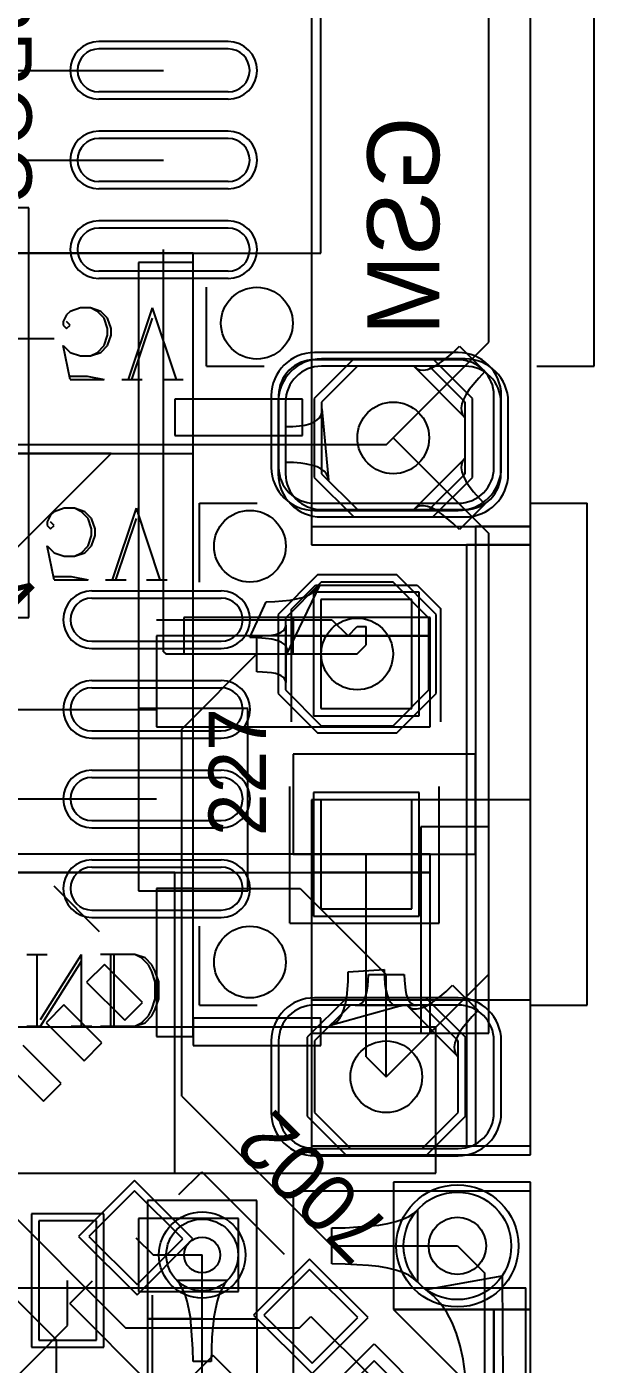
# Model space of a CAD drawing. Header units: millimetres. Extents: x 57.6 to 115.3, y 47.5 to 119.3.
# Drawn here: x 107.41 to 115.32, y 86.74 to 105.39 of the extents above; entities that cross this region are included whole.
import ezdxf

# ---------------------------------------------------------------- set-up
doc = ezdxf.new("R2010")
doc.units = ezdxf.units.MM
for name, color, linetype in [('BottomLayer', 5, 'Continuous'), ('BottomOverlay', 54, 'Continuous'), ('BottomSolder', 6, 'Continuous'), ('PadHoleLayer', 156, 'Continuous'), ('TopLayer', 1, 'Continuous'), ('TopOverlay', 2, 'Continuous'), ('TopSolder', 216, 'Continuous'), ('ViaHoleLayer', 16, 'Continuous')]:
    doc.layers.add(name, color=color, linetype=linetype)

msp = doc.modelspace()

# ---------------------------------------------------------------- linework, layer by layer
at = {"layer": 'BottomLayer'}
for p, q in [((111.379, 110.236), (111.379, 98.171)), ((114.427, 98.171), (114.427, 110.236)), ((113.85, 100.994), (113.85, 107.511)), ((111.506, 102.235), (111.506, 106.045)), ((106.68, 102.235), (111.506, 102.235)), ((109.728, 102.235), (106.68, 102.235)), ((109.728, 99.441), (109.728, 102.235)), ((112.517, 99.661), (113.85, 100.994)), ((113.352, 100.853), (113.441, 100.939)), ((113.441, 100.939), (113.795, 100.585)), ((113.42, 100.75), (111.42, 100.75)), ((113.191, 100.72), (113.269, 100.781)), ((113.269, 100.781), (113.352, 100.853)), ((112.017, 100.661), (111.517, 100.161)), ((113.017, 100.661), (112.017, 100.661)), ((113.511, 99.951), (112.807, 100.655)), ((112.807, 100.655), (112.844, 100.626)), ((112.844, 100.626), (112.888, 100.61)), ((112.888, 100.61), (112.937, 100.607)), ((112.937, 100.607), (112.992, 100.616)), ((112.992, 100.616), (113.053, 100.638)), ((113.517, 100.161), (113.017, 100.661)), ((113.053, 100.638), (113.119, 100.673)), ((113.119, 100.673), (113.191, 100.72)), ((113.795, 100.585), (113.709, 100.496)), ((113.709, 100.496), (113.576, 100.335)), ((109.474, 100.203), (109.474, 99.695)), ((111.252, 100.203), (109.474, 100.203)), ((110.92, 100.25), (110.92, 99.25)), ((111.252, 99.695), (111.252, 100.203)), ((113.494, 100.197), (113.472, 100.136)), ((113.529, 100.263), (113.494, 100.197)), ((113.576, 100.335), (113.529, 100.263)), ((113.92, 99.25), (113.92, 100.25)), ((111.511, 99.978), (111.523, 100.02)), ((111.517, 100.161), (111.517, 99.161)), ((111.523, 100.02), (111.523, 100.068)), ((111.523, 100.068), (111.617, 99.07)), ((113.472, 100.136), (113.463, 100.081)), ((113.463, 100.081), (113.466, 100.032)), ((113.466, 100.032), (113.482, 99.988)), ((113.482, 99.988), (113.511, 99.951)), ((113.517, 99.161), (113.517, 100.161)), ((111.02, 99.818), (111.12, 99.82)), ((111.02, 99.318), (111.02, 99.818)), ((111.12, 99.82), (111.209, 99.828)), ((111.209, 99.828), (111.287, 99.84)), ((111.287, 99.84), (111.353, 99.858)), ((111.353, 99.858), (111.409, 99.88)), ((111.409, 99.88), (111.454, 99.908)), ((111.454, 99.908), (111.488, 99.94)), ((111.488, 99.94), (111.511, 99.978)), ((109.474, 99.695), (111.252, 99.695)), ((112.424, 99.568), (112.517, 99.661)), ((112.517, 99.661), (113.85, 98.328)), ((106.68, 99.441), (109.728, 99.441)), ((108.585, 99.441), (106.68, 99.441)), ((106.934, 97.79), (108.585, 99.441)), ((107.061, 99.568), (112.424, 99.568)), ((111.129, 99.316), (111.02, 99.318)), ((111.228, 99.308), (111.129, 99.316)), ((111.315, 99.296), (111.228, 99.308)), ((111.391, 99.278), (111.315, 99.296)), ((111.456, 99.256), (111.391, 99.278)), ((111.51, 99.229), (111.456, 99.256)), ((112.807, 98.667), (113.511, 99.371)), ((113.466, 99.29), (113.463, 99.241)), ((113.463, 99.241), (113.472, 99.186)), ((113.482, 99.334), (113.466, 99.29)), ((113.511, 99.371), (113.482, 99.334)), ((111.553, 99.197), (111.51, 99.229)), ((111.517, 99.161), (112.017, 98.661)), ((111.586, 99.159), (111.553, 99.197)), ((111.607, 99.117), (111.586, 99.159)), ((111.617, 99.07), (111.607, 99.117)), ((113.017, 98.661), (113.517, 99.161)), ((113.472, 99.186), (113.494, 99.125)), ((113.494, 99.125), (113.529, 99.059)), ((113.529, 99.059), (113.576, 98.987)), ((113.576, 98.987), (113.637, 98.909)), ((113.637, 98.909), (113.709, 98.826)), ((111.42, 98.75), (113.42, 98.75)), ((112.844, 98.696), (112.807, 98.667)), ((112.888, 98.712), (112.844, 98.696)), ((112.937, 98.715), (112.888, 98.712)), ((112.992, 98.706), (112.937, 98.715)), ((113.053, 98.684), (112.992, 98.706)), ((113.119, 98.649), (113.053, 98.684)), ((113.795, 98.737), (113.441, 98.383)), ((113.709, 98.826), (113.795, 98.737)), ((112.017, 98.661), (113.017, 98.661)), ((113.191, 98.602), (113.119, 98.649)), ((113.352, 98.469), (113.191, 98.602)), ((113.441, 98.383), (113.352, 98.469)), ((113.85, 92.18), (113.85, 98.328)), ((111.379, 98.171), (114.427, 98.171)), ((113.538, 98.171), (113.538, 89.789)), ((114.427, 98.171), (113.538, 98.171)), ((114.427, 89.789), (114.427, 98.171)), ((111.514, 97.647), (111.014, 97.147)), ((111.499, 97.623), (111.02, 96.625)), ((111.431, 97.534), (111.47, 97.576)), ((111.47, 97.576), (111.499, 97.623)), ((112.514, 97.647), (111.514, 97.647)), ((113.014, 97.147), (112.514, 97.647)), ((108.32, 97.425), (110.12, 97.425)), ((110.517, 96.875), (110.747, 97.375)), ((110.747, 97.375), (110.868, 97.377)), ((110.868, 97.377), (111.08, 97.397)), ((111.08, 97.397), (111.171, 97.415)), ((111.171, 97.415), (111.251, 97.437)), ((111.251, 97.437), (111.321, 97.464)), ((111.321, 97.464), (111.381, 97.496)), ((111.381, 97.496), (111.431, 97.534)), ((109.22, 97.125), (111.663, 97.125)), ((111.014, 97.147), (111.014, 96.147)), ((111.663, 97.125), (111.887, 96.901)), ((111.887, 96.901), (112.014, 97.028)), ((112.014, 97.028), (112.141, 97.028)), ((113.014, 96.147), (113.014, 97.147)), ((108.32, 96.825), (110.12, 96.825)), ((110.634, 96.872), (110.517, 96.875)), ((110.737, 96.865), (110.634, 96.872)), ((110.824, 96.852), (110.737, 96.865)), ((110.897, 96.835), (110.824, 96.852)), ((110.955, 96.812), (110.897, 96.835)), ((110.997, 96.785), (110.955, 96.812)), ((111.025, 96.752), (110.997, 96.785)), ((111.02, 96.625), (111.037, 96.672)), ((111.039, 96.715), (111.025, 96.752)), ((111.037, 96.672), (111.039, 96.715)), ((108.32, 96.175), (110.12, 96.175)), ((111.014, 96.147), (111.514, 95.647)), ((112.514, 95.647), (113.014, 96.147)), ((103.622, 95.875), (109.22, 95.875)), ((108.32, 95.575), (110.12, 95.575)), ((111.514, 95.647), (112.514, 95.647)), ((111.125, 95.25), (111.125, 93.853)), ((113.665, 95.25), (111.125, 95.25)), ((113.665, 93.853), (113.665, 95.25)), ((108.32, 94.925), (110.12, 94.925)), ((104.277, 94.625), (109.22, 94.625)), ((108.32, 94.325), (110.12, 94.325)), ((112.903, 94.234), (112.903, 91.36)), ((113.85, 94.234), (112.903, 94.234)), ((113.85, 91.36), (113.85, 94.234)), ((113.03, 93.853), (104.775, 93.853)), ((111.125, 93.853), (113.665, 93.853)), ((113.03, 93.599), (113.03, 93.853)), ((108.32, 93.675), (110.12, 93.675)), ((109.474, 93.599), (104.775, 93.599)), ((104.775, 93.599), (113.03, 93.599)), ((109.474, 89.408), (109.474, 93.599)), ((111.379, 93.599), (111.379, 91.36)), ((113.03, 93.599), (111.379, 93.599)), ((113.03, 91.36), (113.03, 93.599)), ((109.22, 93.375), (111.222, 93.375)), ((109.22, 93.375), (109.22, 91.313)), ((109.728, 93.375), (109.22, 93.375)), ((109.728, 91.313), (109.728, 93.375)), ((111.222, 93.375), (112.42, 92.177)), ((108.32, 93.075), (110.12, 93.075)), ((112.168, 92.095), (112.17, 92.177)), ((112.17, 92.177), (112.67, 92.177)), ((112.42, 90.75), (113.85, 92.18)), ((112.42, 90.75), (112.42, 92.177)), ((112.67, 92.177), (112.672, 92.095)), ((112.154, 91.956), (112.163, 92.021)), ((112.163, 92.021), (112.168, 92.095)), ((112.672, 92.095), (112.686, 91.956)), ((113.255, 91.942), (113.344, 92.028)), ((113.344, 92.028), (113.698, 91.674)), ((111.379, 91.821), (111.379, 89.662)), ((114.427, 91.821), (111.379, 91.821)), ((112.055, 91.761), (112.082, 91.783)), ((112.082, 91.783), (112.105, 91.813)), ((112.105, 91.813), (112.125, 91.852)), ((112.125, 91.852), (112.141, 91.9)), ((112.141, 91.9), (112.154, 91.956)), ((112.686, 91.956), (112.699, 91.9)), ((112.699, 91.9), (112.715, 91.852)), ((112.715, 91.852), (112.735, 91.813)), ((112.735, 91.813), (112.758, 91.783)), ((112.758, 91.783), (112.785, 91.761)), ((113.022, 91.762), (113.094, 91.809)), ((113.094, 91.809), (113.172, 91.87)), ((113.172, 91.87), (113.255, 91.942)), ((114.427, 89.662), (114.427, 91.821)), ((111.92, 91.75), (111.42, 91.25)), ((113.42, 91.75), (111.42, 91.75)), ((112.92, 91.75), (111.92, 91.75)), ((111.99, 91.744), (112.024, 91.748)), ((112.85, 91.744), (111.99, 91.744)), ((112.024, 91.748), (112.055, 91.761)), ((113.414, 91.04), (112.71, 91.744)), ((112.71, 91.744), (112.747, 91.715)), ((112.747, 91.715), (112.791, 91.699)), ((112.785, 91.761), (112.816, 91.748)), ((112.791, 91.699), (112.84, 91.696)), ((112.816, 91.748), (112.85, 91.744)), ((112.84, 91.696), (112.895, 91.705)), ((112.895, 91.705), (112.956, 91.727)), ((113.42, 91.25), (112.92, 91.75)), ((112.956, 91.727), (113.022, 91.762)), ((113.698, 91.674), (113.612, 91.585)), ((113.11, 91.44), (104.775, 91.44)), ((109.728, 91.567), (109.728, 91.186)), ((111.506, 91.567), (109.728, 91.567)), ((111.506, 91.186), (111.506, 91.567)), ((113.11, 89.408), (113.11, 91.44)), ((113.479, 91.424), (113.432, 91.352)), ((113.612, 91.585), (113.479, 91.424)), ((109.22, 91.313), (109.728, 91.313)), ((110.92, 91.25), (110.92, 90.25)), ((111.379, 91.36), (113.03, 91.36)), ((111.42, 91.25), (111.42, 90.25)), ((112.903, 91.36), (113.85, 91.36)), ((113.375, 91.225), (113.366, 91.17)), ((113.397, 91.286), (113.375, 91.225)), ((113.432, 91.352), (113.397, 91.286)), ((113.42, 90.25), (113.42, 91.25)), ((113.92, 90.25), (113.92, 91.25)), ((109.728, 91.186), (111.506, 91.186)), ((113.366, 91.17), (113.369, 91.121)), ((113.369, 91.121), (113.385, 91.077)), ((113.385, 91.077), (113.414, 91.04)), ((111.42, 90.25), (111.92, 89.75)), ((112.92, 89.75), (113.42, 90.25)), ((111.42, 89.75), (113.42, 89.75)), ((111.92, 89.75), (112.92, 89.75)), ((113.538, 89.789), (114.427, 89.789)), ((111.379, 89.662), (114.427, 89.662)), ((104.775, 89.408), (109.474, 89.408)), ((104.775, 89.408), (113.11, 89.408)), ((109.093, 89.027), (109.093, 87.376)), ((110.617, 89.027), (109.093, 89.027)), ((110.617, 87.376), (110.617, 89.027)), ((111.125, 89.154), (111.125, 82.55)), ((114.427, 89.154), (111.125, 89.154)), ((114.427, 82.55), (114.427, 89.154)), ((108.381, 88.739), (107.581, 88.739)), ((107.581, 88.739), (107.581, 87.079)), ((108.381, 87.079), (108.381, 88.739)), ((109.855, 79.756), (109.855, 88.265)), ((113.411, 88.392), (113.792, 88.011)), ((107.981, 87.28), (107.981, 87.909)), ((109.544, 87.859), (109.501, 87.912)), ((109.501, 87.912), (110.209, 87.912)), ((110.209, 87.912), (110.166, 87.859)), ((112.971, 87.784), (114.033, 87.973)), ((113.792, 84.455), (113.792, 88.011)), ((114.033, 87.973), (114.042, 86.487)), ((109.583, 87.794), (109.544, 87.859)), ((109.617, 87.715), (109.583, 87.794)), ((109.646, 87.622), (109.617, 87.715)), ((110.093, 87.715), (110.064, 87.622)), ((110.127, 87.794), (110.093, 87.715)), ((110.166, 87.859), (110.127, 87.794)), ((113.08, 87.694), (112.971, 87.784)), ((113.177, 87.587), (113.08, 87.694)), ((109.671, 87.516), (109.646, 87.622)), ((109.692, 87.396), (109.671, 87.516)), ((110.039, 87.516), (110.018, 87.396)), ((110.064, 87.622), (110.039, 87.516)), ((113.262, 87.464), (113.177, 87.587)), ((109.093, 87.376), (110.617, 87.376)), ((109.855, 87.376), (109.093, 87.376)), ((109.093, 87.376), (109.093, 86.233)), ((109.726, 86.955), (109.692, 87.396)), ((109.855, 79.756), (109.855, 87.376)), ((109.855, 87.376), (110.617, 87.376)), ((109.855, 79.756), (109.855, 87.376)), ((110.018, 87.396), (109.991, 87.116)), ((110.617, 87.376), (110.617, 79.375)), ((113.337, 87.325), (113.262, 87.464)), ((113.399, 87.17), (113.337, 87.325)), ((103.632, 82.931), (107.981, 87.28)), ((109.991, 87.116), (109.984, 86.955)), ((113.451, 86.999), (113.399, 87.17)), ((107.581, 87.079), (108.381, 87.079)), ((109.728, 86.781), (109.726, 86.955)), ((109.984, 86.955), (109.982, 86.781)), ((113.491, 86.812), (113.451, 86.999)), ((109.982, 86.781), (109.728, 86.781)), ((113.519, 86.608), (113.491, 86.812))]:
    msp.add_line(p, q, dxfattribs=at)
for centre, radius in [((110.617, 101.261), 0.5), ((110.52, 98.15), 0.5), ((110.52, 92.35), 0.5), ((113.411, 88.392), 0.75), ((109.855, 88.265), 0.5)]:
    msp.add_circle(centre, radius, dxfattribs=at)
for centre, radius, start, end in [((111.42, 100.25), 0.5, 90, 180), ((113.42, 100.25), 0.5, 0, 90), ((111.42, 99.25), 0.5, 180, 270), ((113.42, 99.25), 0.5, 270, 0), ((108.32, 97.125), 0.3, 90, 270), ((110.12, 97.125), 0.3, 270, 90), ((108.32, 95.875), 0.3, 90, 270), ((110.12, 95.875), 0.3, 270, 90), ((108.32, 94.625), 0.3, 90, 270), ((110.12, 94.625), 0.3, 270, 90), ((108.32, 93.375), 0.3, 90, 270), ((110.12, 93.375), 0.3, 270, 90), ((111.42, 91.25), 0.5, 90, 180), ((113.42, 91.25), 0.5, 0, 90), ((111.42, 90.25), 0.5, 180, 270), ((113.42, 90.25), 0.5, 270, 0)]:
    msp.add_arc(centre, radius, start, end, dxfattribs=at)
at = {"layer": 'BottomOverlay'}
for p, q in [((109.82, 97.65), (109.82, 98.75)), ((109.82, 98.75), (110.62, 98.75)), ((114.42, 98.75), (115.22, 98.75)), ((115.22, 91.75), (115.22, 98.75)), ((107.744, 98.584), (107.696, 98.489)), ((107.791, 98.631), (107.744, 98.584)), ((107.934, 98.679), (107.791, 98.631)), ((108.077, 98.679), (107.934, 98.679)), ((108.22, 98.631), (108.077, 98.679)), ((108.172, 98.631), (108.077, 98.679)), ((108.267, 98.536), (108.172, 98.631)), ((108.315, 98.536), (108.22, 98.631)), ((108.315, 98.393), (108.267, 98.536)), ((108.363, 98.393), (108.315, 98.536)), ((108.605, 97.679), (108.939, 98.679)), ((108.653, 97.679), (108.939, 98.536)), ((109.272, 97.679), (108.939, 98.679)), ((107.696, 98.489), (107.696, 98.441)), ((107.696, 98.441), (107.744, 98.393)), ((107.791, 98.441), (107.744, 98.489)), ((107.744, 98.393), (107.791, 98.441)), ((108.315, 98.298), (108.315, 98.393)), ((108.363, 98.298), (108.363, 98.393)), ((107.791, 97.679), (107.696, 98.155)), ((107.696, 98.155), (107.791, 98.06)), ((108.172, 98.06), (108.267, 98.155)), ((108.22, 98.06), (108.315, 98.155)), ((108.267, 98.155), (108.315, 98.298)), ((108.315, 98.155), (108.363, 98.298)), ((107.791, 98.06), (107.934, 98.012)), ((107.934, 98.012), (108.077, 98.012)), ((108.077, 98.012), (108.22, 98.06)), ((108.077, 98.012), (108.172, 98.06)), ((107.791, 97.727), (108.029, 97.727)), ((107.791, 97.679), (108.267, 97.679)), ((108.029, 97.727), (108.267, 97.679)), ((108.51, 97.679), (108.796, 97.679)), ((109.081, 97.679), (109.367, 97.679)), ((109.82, 91.75), (109.82, 92.85)), ((107.412, 92.456), (107.697, 92.456)), ((107.554, 91.456), (107.554, 92.456)), ((107.602, 91.551), (108.173, 92.456)), ((107.602, 91.456), (108.173, 92.361)), ((108.173, 91.456), (108.173, 92.456)), ((108.916, 92.456), (108.44, 92.456)), ((108.583, 91.456), (108.583, 92.456)), ((108.63, 91.456), (108.63, 92.456)), ((109.059, 92.408), (108.916, 92.456)), ((109.011, 92.408), (108.916, 92.456)), ((109.106, 92.313), (109.011, 92.408)), ((109.154, 92.313), (109.059, 92.408)), ((109.154, 92.218), (109.106, 92.313)), ((109.202, 92.218), (109.154, 92.313)), ((109.202, 92.075), (109.154, 92.218)), ((109.249, 92.075), (109.202, 92.218)), ((109.202, 91.837), (109.202, 92.075)), ((109.249, 91.837), (109.249, 92.075)), ((109.154, 91.694), (109.202, 91.837)), ((109.202, 91.694), (109.249, 91.837)), ((109.011, 91.504), (109.106, 91.599)), ((109.059, 91.504), (109.154, 91.599)), ((109.106, 91.599), (109.154, 91.694)), ((109.154, 91.599), (109.202, 91.694)), ((109.82, 91.75), (110.62, 91.75)), ((114.42, 91.75), (115.22, 91.75)), ((107.412, 91.456), (107.602, 91.456)), ((108.03, 91.456), (108.316, 91.456)), ((108.44, 91.456), (108.916, 91.456)), ((108.916, 91.456), (109.059, 91.504)), ((108.916, 91.456), (109.011, 91.504)), ((92.364, 87.806), (114.364, 87.806)), ((109.164, 71.706), (109.164, 87.706)), ((114.364, 71.806), (114.364, 87.806))]:
    msp.add_line(p, q, dxfattribs=at)
at = {"layer": 'BottomSolder'}
for p, q in [((111.966, 100.763), (111.415, 100.212)), ((113.42, 100.852), (111.42, 100.852)), ((113.068, 100.763), (111.966, 100.763)), ((113.619, 100.212), (113.068, 100.763)), ((110.818, 100.25), (110.818, 99.25)), ((111.415, 100.212), (111.415, 99.11)), ((113.619, 99.11), (113.619, 100.212)), ((114.022, 99.25), (114.022, 100.25)), ((111.415, 99.11), (111.966, 98.559)), ((113.068, 98.559), (113.619, 99.11)), ((111.42, 98.648), (113.42, 98.648)), ((111.966, 98.559), (113.068, 98.559)), ((111.463, 97.749), (110.912, 97.198)), ((112.565, 97.749), (111.463, 97.749)), ((113.116, 97.198), (112.565, 97.749)), ((108.32, 97.527), (110.12, 97.527)), ((110.912, 97.198), (110.912, 96.096)), ((113.116, 96.096), (113.116, 97.198)), ((108.32, 96.723), (110.12, 96.723)), ((108.32, 96.277), (110.12, 96.277)), ((110.912, 96.096), (111.463, 95.545)), ((112.565, 95.545), (113.116, 96.096)), ((111.463, 95.545), (112.565, 95.545)), ((108.32, 95.473), (110.12, 95.473)), ((108.32, 95.027), (110.12, 95.027)), ((108.32, 94.223), (110.12, 94.223)), ((108.32, 93.777), (110.12, 93.777)), ((108.32, 92.973), (110.12, 92.973)), ((111.869, 91.852), (111.318, 91.301)), ((113.42, 91.852), (111.42, 91.852)), ((112.971, 91.852), (111.869, 91.852)), ((113.522, 91.301), (112.971, 91.852)), ((110.818, 91.25), (110.818, 90.25)), ((111.318, 91.301), (111.318, 90.199)), ((113.522, 90.199), (113.522, 91.301)), ((114.022, 90.25), (114.022, 91.25)), ((111.318, 90.199), (111.869, 89.648)), ((112.971, 89.648), (113.522, 90.199)), ((111.42, 89.648), (113.42, 89.648)), ((111.869, 89.648), (112.971, 89.648)), ((108.483, 88.841), (107.479, 88.841)), ((107.479, 88.841), (107.479, 86.978)), ((108.483, 86.978), (108.483, 88.841)), ((107.479, 86.978), (108.483, 86.978))]:
    msp.add_line(p, q, dxfattribs=at)
for centre, radius in [((113.411, 88.392), 0.852), ((109.855, 88.265), 0.602)]:
    msp.add_circle(centre, radius, dxfattribs=at)
for centre, radius, start, end in [((111.42, 100.25), 0.602, 90, 180), ((113.42, 100.25), 0.602, 0, 90), ((111.42, 99.25), 0.602, 180, 270), ((113.42, 99.25), 0.602, 270, 0), ((108.32, 97.125), 0.402, 90, 270), ((110.12, 97.125), 0.402, 270, 90), ((108.32, 95.875), 0.402, 90, 270), ((110.12, 95.875), 0.402, 270, 90), ((108.32, 94.625), 0.402, 90, 270), ((110.12, 94.625), 0.402, 270, 90), ((108.32, 93.375), 0.402, 90, 270), ((110.12, 93.375), 0.402, 270, 90), ((111.42, 91.25), 0.602, 90, 180), ((113.42, 91.25), 0.602, 0, 90), ((111.42, 90.25), 0.602, 180, 270), ((113.42, 90.25), 0.602, 270, 0)]:
    msp.add_arc(centre, radius, start, end, dxfattribs=at)
at = {"layer": 'PadHoleLayer'}
for centre in [(110.617, 101.261), (112.517, 99.661), (110.52, 98.15), (112.014, 96.647), (110.52, 92.35), (112.42, 90.75)]:
    msp.add_circle(centre, 0.5, dxfattribs=at)
at = {"layer": 'TopLayer'}
for p, q in [((111.379, 107.95), (111.379, 98.425)), ((114.427, 98.425), (114.427, 107.95)), ((110.217, 105.086), (108.417, 105.086)), ((100.849, 104.786), (109.317, 104.786)), ((110.217, 104.486), (108.417, 104.486)), ((110.217, 103.836), (108.417, 103.836)), ((100.869, 103.536), (109.317, 103.536)), ((110.217, 103.236), (108.417, 103.236)), ((107.442, 102.87), (107.061, 102.87)), ((107.442, 97.155), (107.442, 102.87)), ((110.217, 102.586), (108.417, 102.586)), ((109.317, 96.677), (109.317, 102.286)), ((108.966, 102.108), (108.966, 93.345)), ((109.728, 102.108), (108.966, 102.108)), ((109.728, 93.345), (109.728, 102.108)), ((110.217, 101.986), (108.417, 101.986)), ((112.017, 100.661), (111.517, 100.161)), ((113.517, 100.661), (111.517, 100.661)), ((113.017, 100.661), (112.017, 100.661)), ((113.517, 100.161), (113.017, 100.661)), ((111.017, 100.161), (111.017, 99.161)), ((111.517, 100.161), (111.517, 99.161)), ((113.517, 99.161), (113.517, 100.161)), ((114.017, 99.161), (114.017, 100.161)), ((111.517, 99.161), (112.017, 98.661)), ((113.017, 98.661), (113.517, 99.161)), ((111.517, 98.661), (113.517, 98.661)), ((112.017, 98.661), (113.017, 98.661)), ((111.379, 98.425), (114.427, 98.425)), ((113.665, 98.425), (113.665, 89.789)), ((114.427, 98.425), (113.665, 98.425)), ((114.427, 89.789), (114.427, 98.425)), ((111.514, 97.647), (111.014, 97.147)), ((112.514, 97.647), (111.514, 97.647)), ((113.014, 97.147), (112.514, 97.647)), ((112.776, 97.409), (111.506, 97.409)), ((111.506, 97.409), (111.506, 95.885)), ((112.776, 95.885), (112.776, 97.409)), ((107.061, 97.155), (107.442, 97.155)), ((109.601, 97.155), (109.601, 96.647)), ((111.125, 97.155), (109.601, 97.155)), ((111.004, 96.993), (111.016, 97.019)), ((111.014, 97.147), (111.014, 96.147)), ((111.016, 97.019), (111.02, 97.047)), ((111.02, 97.047), (111.02, 96.247)), ((111.125, 96.647), (111.125, 97.155)), ((111.125, 97.155), (111.125, 96.901)), ((113.03, 97.155), (111.125, 97.155)), ((112.141, 96.774), (112.141, 97.028)), ((113.014, 96.147), (113.014, 97.147)), ((113.03, 96.901), (113.03, 97.155)), ((109.22, 96.901), (109.22, 95.631)), ((113.03, 96.901), (109.22, 96.901)), ((110.617, 96.897), (110.694, 96.899)), ((110.617, 96.397), (110.617, 96.897)), ((110.694, 96.899), (110.823, 96.911)), ((110.823, 96.911), (110.875, 96.921)), ((110.875, 96.921), (110.92, 96.935)), ((110.92, 96.935), (110.956, 96.951)), ((110.956, 96.951), (110.984, 96.971)), ((110.984, 96.971), (111.004, 96.993)), ((111.125, 96.901), (113.03, 96.901)), ((113.03, 95.631), (113.03, 96.901)), ((109.317, 96.677), (109.347, 96.647)), ((109.347, 96.647), (110.617, 96.647)), ((109.57, 95.6), (110.617, 96.647)), ((109.601, 96.647), (111.125, 96.647)), ((110.617, 96.647), (112.014, 96.647)), ((112.014, 96.647), (112.141, 96.774)), ((110.694, 96.395), (110.617, 96.397)), ((110.762, 96.391), (110.694, 96.395)), ((110.823, 96.383), (110.762, 96.391)), ((110.875, 96.373), (110.823, 96.383)), ((110.92, 96.359), (110.875, 96.373)), ((110.956, 96.343), (110.92, 96.359)), ((110.984, 96.323), (110.956, 96.343)), ((111.004, 96.301), (110.984, 96.323)), ((111.016, 96.275), (111.004, 96.301)), ((111.02, 96.247), (111.016, 96.275)), ((111.014, 96.147), (111.514, 95.647)), ((112.514, 95.647), (113.014, 96.147)), ((108.966, 95.885), (108.966, 93.345)), ((110.49, 95.885), (108.966, 95.885)), ((110.49, 93.345), (110.49, 95.885)), ((111.506, 95.885), (112.776, 95.885)), ((109.22, 95.631), (113.03, 95.631)), ((109.57, 90.482), (109.57, 95.6)), ((111.514, 95.647), (112.514, 95.647)), ((111.379, 94.615), (111.379, 89.789)), ((114.427, 94.615), (111.379, 94.615)), ((112.776, 94.615), (111.506, 94.615)), ((111.506, 94.615), (111.506, 93.091)), ((112.776, 93.091), (112.776, 94.615)), ((114.427, 89.789), (114.427, 94.615)), ((112.141, 91.029), (112.141, 93.853)), ((108.966, 93.345), (110.49, 93.345)), ((108.966, 93.345), (109.728, 93.345)), ((111.506, 93.091), (112.776, 93.091)), ((108.493, 92.318), (108.245, 92.071)), ((109.023, 91.788), (108.493, 92.318)), ((111.889, 92.086), (111.891, 92.216)), ((111.891, 92.216), (112.391, 92.247)), ((112.391, 92.247), (112.393, 92.139)), ((108.245, 92.071), (108.776, 91.54)), ((111.869, 91.862), (111.881, 91.968)), ((111.881, 91.968), (111.889, 92.086)), ((112.393, 92.139), (112.401, 92.043)), ((112.401, 92.043), (112.413, 91.961)), ((108.776, 91.54), (109.023, 91.788)), ((111.851, 91.768), (111.869, 91.862)), ((112.413, 91.961), (112.431, 91.891)), ((112.431, 91.891), (112.453, 91.834)), ((112.453, 91.834), (112.481, 91.791)), ((112.481, 91.791), (112.513, 91.76)), ((107.927, 91.753), (107.68, 91.505)), ((108.457, 91.222), (107.927, 91.753)), ((111.92, 91.75), (111.42, 91.25)), ((112.641, 91.744), (111.643, 91.464)), ((111.77, 91.561), (111.802, 91.618)), ((111.802, 91.618), (111.829, 91.687)), ((111.829, 91.687), (111.851, 91.768)), ((112.92, 91.75), (111.92, 91.75)), ((112.513, 91.76), (112.551, 91.741)), ((112.551, 91.741), (112.593, 91.736)), ((112.593, 91.736), (112.641, 91.744)), ((113.42, 91.25), (112.92, 91.75)), ((107.68, 91.505), (108.21, 90.975)), ((111.643, 91.464), (111.69, 91.484)), ((111.69, 91.484), (111.732, 91.516)), ((111.732, 91.516), (111.77, 91.561)), ((108.21, 90.975), (108.457, 91.222)), ((111.42, 91.25), (111.42, 90.25)), ((113.42, 90.25), (113.42, 91.25)), ((107.892, 90.657), (107.361, 91.187)), ((107.114, 90.939), (107.644, 90.409)), ((112.141, 91.029), (112.42, 90.75)), ((107.644, 90.409), (107.892, 90.657)), ((109.57, 90.482), (111.66, 88.392)), ((111.42, 90.25), (111.92, 89.75)), ((112.92, 89.75), (113.42, 90.25)), ((111.379, 89.789), (114.427, 89.789)), ((111.92, 89.75), (112.92, 89.75)), ((113.665, 89.789), (114.427, 89.789)), ((106.371, 89.667), (108.789, 87.249)), ((112.522, 89.281), (112.522, 87.503)), ((114.427, 89.281), (112.522, 89.281)), ((114.427, 87.503), (114.427, 89.281)), ((105.806, 89.101), (107.824, 87.083)), ((108.912, 89.16), (108.276, 88.523)), ((109.584, 88.488), (108.912, 89.16)), ((112.651, 88.765), (112.733, 88.802)), ((112.733, 88.802), (112.8, 88.845)), ((112.8, 88.845), (112.853, 88.893)), ((112.853, 88.893), (112.853, 87.891)), ((108.966, 88.773), (108.966, 87.757)), ((110.363, 88.773), (108.966, 88.773)), ((110.363, 87.757), (110.363, 88.773)), ((111.66, 88.642), (111.846, 88.645)), ((111.66, 88.142), (111.66, 88.642)), ((111.846, 88.645), (112.315, 88.682)), ((112.315, 88.682), (112.442, 88.705)), ((112.442, 88.705), (112.554, 88.732)), ((112.554, 88.732), (112.651, 88.765)), ((108.276, 88.523), (108.947, 87.851)), ((108.93, 88.506), (109.17, 88.265)), ((108.947, 87.851), (109.584, 88.488)), ((109.17, 88.265), (109.855, 88.265)), ((111.66, 88.392), (113.411, 88.392)), ((111.352, 88.064), (110.715, 87.427)), ((112.023, 87.392), (111.352, 88.064)), ((111.846, 88.139), (111.66, 88.142)), ((112.174, 88.119), (111.846, 88.139)), ((112.315, 88.102), (112.174, 88.119)), ((112.442, 88.079), (112.315, 88.102)), ((112.554, 88.052), (112.442, 88.079)), ((112.651, 88.019), (112.554, 88.052)), ((112.733, 87.982), (112.651, 88.019)), ((112.8, 87.939), (112.733, 87.982)), ((112.853, 87.891), (112.8, 87.939)), ((108.966, 87.757), (110.363, 87.757)), ((112.522, 87.503), (114.427, 87.503)), ((113.919, 87.503), (112.522, 87.503)), ((112.522, 87.503), (113.792, 86.233)), ((113.919, 87.503), (113.919, 86.233)), ((114.427, 87.503), (113.919, 87.503)), ((113.919, 86.233), (113.919, 87.503)), ((114.427, 86.233), (114.427, 87.503)), ((110.715, 87.427), (111.387, 86.755)), ((111.209, 87.249), (111.369, 87.409)), ((111.369, 87.409), (112.249, 86.53)), ((111.387, 86.755), (112.023, 87.392)), ((108.789, 87.249), (111.209, 87.249)), ((107.824, 83.864), (107.824, 87.083))]:
    msp.add_line(p, q, dxfattribs=at)
for centre, radius in [((110.617, 101.261), 0.5), ((110.52, 98.15), 0.5), ((110.52, 92.35), 0.5), ((113.411, 88.392), 0.75), ((109.855, 88.265), 0.5)]:
    msp.add_circle(centre, radius, dxfattribs=at)
for centre, radius, start, end in [((108.417, 104.786), 0.3, 90, 270), ((110.217, 104.786), 0.3, 270, 90), ((108.417, 103.536), 0.3, 90, 270), ((110.217, 103.536), 0.3, 270, 90), ((108.417, 102.286), 0.3, 90, 270), ((110.217, 102.286), 0.3, 270, 90), ((111.517, 100.161), 0.5, 90, 180), ((113.517, 100.161), 0.5, 0, 90), ((111.517, 99.161), 0.5, 180, 270), ((113.517, 99.161), 0.5, 270, 0)]:
    msp.add_arc(centre, radius, start, end, dxfattribs=at)
at = {"layer": 'TopOverlay'}
for p, q in [((115.317, 100.661), (115.317, 107.661)), ((109.917, 100.661), (109.917, 101.761)), ((107.967, 101.378), (107.92, 101.283)), ((108.015, 101.425), (107.967, 101.378)), ((108.158, 101.473), (108.015, 101.425)), ((108.3, 101.473), (108.158, 101.473)), ((108.443, 101.425), (108.3, 101.473)), ((108.396, 101.425), (108.3, 101.473)), ((108.491, 101.33), (108.396, 101.425)), ((108.538, 101.33), (108.443, 101.425)), ((108.538, 101.187), (108.491, 101.33)), ((108.586, 101.187), (108.538, 101.33)), ((108.829, 100.473), (109.162, 101.473)), ((108.876, 100.473), (109.162, 101.33)), ((109.495, 100.473), (109.162, 101.473)), ((107.92, 101.283), (107.92, 101.235)), ((107.92, 101.235), (107.967, 101.187)), ((108.015, 101.235), (107.967, 101.283)), ((107.967, 101.187), (108.015, 101.235)), ((108.538, 101.092), (108.538, 101.187)), ((108.586, 101.092), (108.586, 101.187)), ((106.934, 101.045), (107.791, 101.045)), ((108.015, 100.473), (107.92, 100.949)), ((107.92, 100.949), (108.015, 100.854)), ((108.396, 100.854), (108.491, 100.949)), ((108.443, 100.854), (108.538, 100.949)), ((108.491, 100.949), (108.538, 101.092)), ((108.538, 100.949), (108.586, 101.092)), ((108.015, 100.854), (108.158, 100.806)), ((108.158, 100.806), (108.3, 100.806)), ((108.3, 100.806), (108.443, 100.854)), ((108.3, 100.806), (108.396, 100.854)), ((109.917, 100.661), (110.717, 100.661)), ((114.517, 100.661), (115.317, 100.661)), ((108.015, 100.521), (108.253, 100.521)), ((108.015, 100.473), (108.491, 100.473)), ((108.253, 100.521), (108.491, 100.473)), ((108.734, 100.473), (109.019, 100.473)), ((109.305, 100.473), (109.591, 100.473)), ((111.099, 97.273), (111.433, 97.608)), ((111.433, 97.608), (111.658, 97.608)), ((111.658, 97.608), (112.617, 97.608)), ((112.617, 97.608), (112.85, 97.608)), ((112.85, 97.608), (113.182, 97.276)), ((111.099, 97.049), (111.099, 97.273)), ((113.182, 97.043), (113.182, 97.276)), ((111.099, 95.703), (111.099, 97.049)), ((113.182, 95.703), (113.182, 97.043)), ((111.074, 93.454), (111.074, 94.8)), ((113.157, 93.454), (113.157, 94.8)), ((111.074, 92.895), (111.074, 94.038)), ((113.157, 92.895), (113.157, 94.114)), ((113.157, 92.895), (113.157, 93.959)), ((111.074, 92.895), (111.074, 93.705)), ((107.786, 93.414), (108.422, 92.778)), ((111.074, 92.895), (113.157, 92.895)), ((109.531, 89.107), (109.849, 89.425)), ((109.849, 89.425), (110.998, 88.276)), ((108.01, 87.586), (108.329, 87.904)), ((108.01, 87.586), (109.16, 86.437)), ((110.41, 85.186), (112.249, 87.025)), ((112.249, 87.025), (113.168, 86.106))]:
    msp.add_line(p, q, dxfattribs=at)
at = {"layer": 'TopSolder'}
for p, q in [((110.217, 105.188), (108.417, 105.188)), ((110.217, 104.384), (108.417, 104.384)), ((110.217, 103.938), (108.417, 103.938)), ((110.217, 103.134), (108.417, 103.134)), ((110.217, 102.688), (108.417, 102.688)), ((110.217, 101.884), (108.417, 101.884)), ((111.966, 100.763), (111.415, 100.212)), ((113.517, 100.763), (111.517, 100.763)), ((113.068, 100.763), (111.966, 100.763)), ((113.619, 100.212), (113.068, 100.763)), ((111.415, 100.212), (111.415, 99.11)), ((113.619, 99.11), (113.619, 100.212)), ((110.915, 100.161), (110.915, 99.161)), ((114.119, 99.161), (114.119, 100.161)), ((111.415, 99.11), (111.966, 98.559)), ((113.068, 98.559), (113.619, 99.11)), ((111.517, 98.559), (113.517, 98.559)), ((111.966, 98.559), (113.068, 98.559)), ((111.463, 97.749), (110.912, 97.198)), ((112.565, 97.749), (111.463, 97.749)), ((113.116, 97.198), (112.565, 97.749)), ((112.878, 97.511), (111.404, 97.511)), ((111.404, 97.511), (111.404, 95.783)), ((112.878, 95.783), (112.878, 97.511)), ((110.912, 97.198), (110.912, 96.096)), ((113.116, 96.096), (113.116, 97.198)), ((110.912, 96.096), (111.463, 95.545)), ((112.565, 95.545), (113.116, 96.096)), ((111.404, 95.783), (112.878, 95.783)), ((111.463, 95.545), (112.565, 95.545)), ((112.878, 94.717), (111.404, 94.717)), ((111.404, 94.717), (111.404, 92.989)), ((112.878, 92.989), (112.878, 94.717)), ((111.404, 92.989), (112.878, 92.989)), ((108.493, 92.318), (108.245, 92.071)), ((109.023, 91.788), (108.493, 92.318)), ((108.245, 92.071), (108.776, 91.54)), ((108.776, 91.54), (109.023, 91.788)), ((111.869, 91.852), (111.318, 91.301)), ((112.971, 91.852), (111.869, 91.852)), ((113.522, 91.301), (112.971, 91.852)), ((107.927, 91.753), (107.68, 91.505)), ((108.457, 91.222), (107.927, 91.753)), ((107.68, 91.505), (108.21, 90.975)), ((108.21, 90.975), (108.457, 91.222)), ((111.318, 91.301), (111.318, 90.199)), ((113.522, 90.199), (113.522, 91.301)), ((107.892, 90.657), (107.361, 91.187)), ((107.114, 90.939), (107.644, 90.409)), ((107.644, 90.409), (107.892, 90.657)), ((111.318, 90.199), (111.869, 89.648)), ((112.971, 89.648), (113.522, 90.199)), ((111.869, 89.648), (112.971, 89.648)), ((108.912, 89.303), (108.132, 88.523)), ((109.727, 88.488), (108.912, 89.303)), ((108.132, 88.523), (108.947, 87.708)), ((108.947, 87.708), (109.727, 88.488)), ((111.352, 88.207), (110.571, 87.427)), ((112.167, 87.392), (111.352, 88.207)), ((110.571, 87.427), (111.387, 86.612)), ((111.387, 86.612), (112.167, 87.392)), ((110.008, 86.864), (109.228, 86.084)), ((110.824, 86.048), (110.008, 86.864)), ((112.249, 86.788), (111.566, 86.106)), ((112.931, 86.106), (112.249, 86.788))]:
    msp.add_line(p, q, dxfattribs=at)
for centre, radius in [((113.411, 88.392), 0.852), ((109.855, 88.265), 0.602)]:
    msp.add_circle(centre, radius, dxfattribs=at)
for centre, radius, start, end in [((108.417, 104.786), 0.402, 90, 270), ((110.217, 104.786), 0.402, 270, 90), ((108.417, 103.536), 0.402, 90, 270), ((110.217, 103.536), 0.402, 270, 90), ((108.417, 102.286), 0.402, 90, 270), ((110.217, 102.286), 0.402, 270, 90), ((111.517, 100.161), 0.602, 90, 180), ((113.517, 100.161), 0.602, 0, 90), ((111.517, 99.161), 0.602, 180, 270), ((113.517, 99.161), 0.602, 270, 0)]:
    msp.add_arc(centre, radius, start, end, dxfattribs=at)
at = {"layer": 'ViaHoleLayer'}
for centre, radius in [((113.411, 88.392), 0.4), ((109.855, 88.265), 0.25)]:
    msp.add_circle(centre, radius, dxfattribs=at)

# ---------------------------------------------------------------- texts
at = {"layer": 'BottomOverlay', "text_generation_flag": 2}
msp.add_text('GSM', height=1, rotation=90, dxfattribs=at).set_placement((113.157, 104.14))
at = {"layer": 'TopOverlay'}
for s, rotation, p in [('PROG', 270, (106.68, 106.045)), ('104', 315, (105.791, 98.171)), ('227', 90, (110.744, 94.107)), ('7002', 135, (112.522, 88.646))]:
    msp.add_text(s, height=0.8, rotation=rotation, dxfattribs=at).set_placement(p)

doc.saveas('drawing.dxf')
